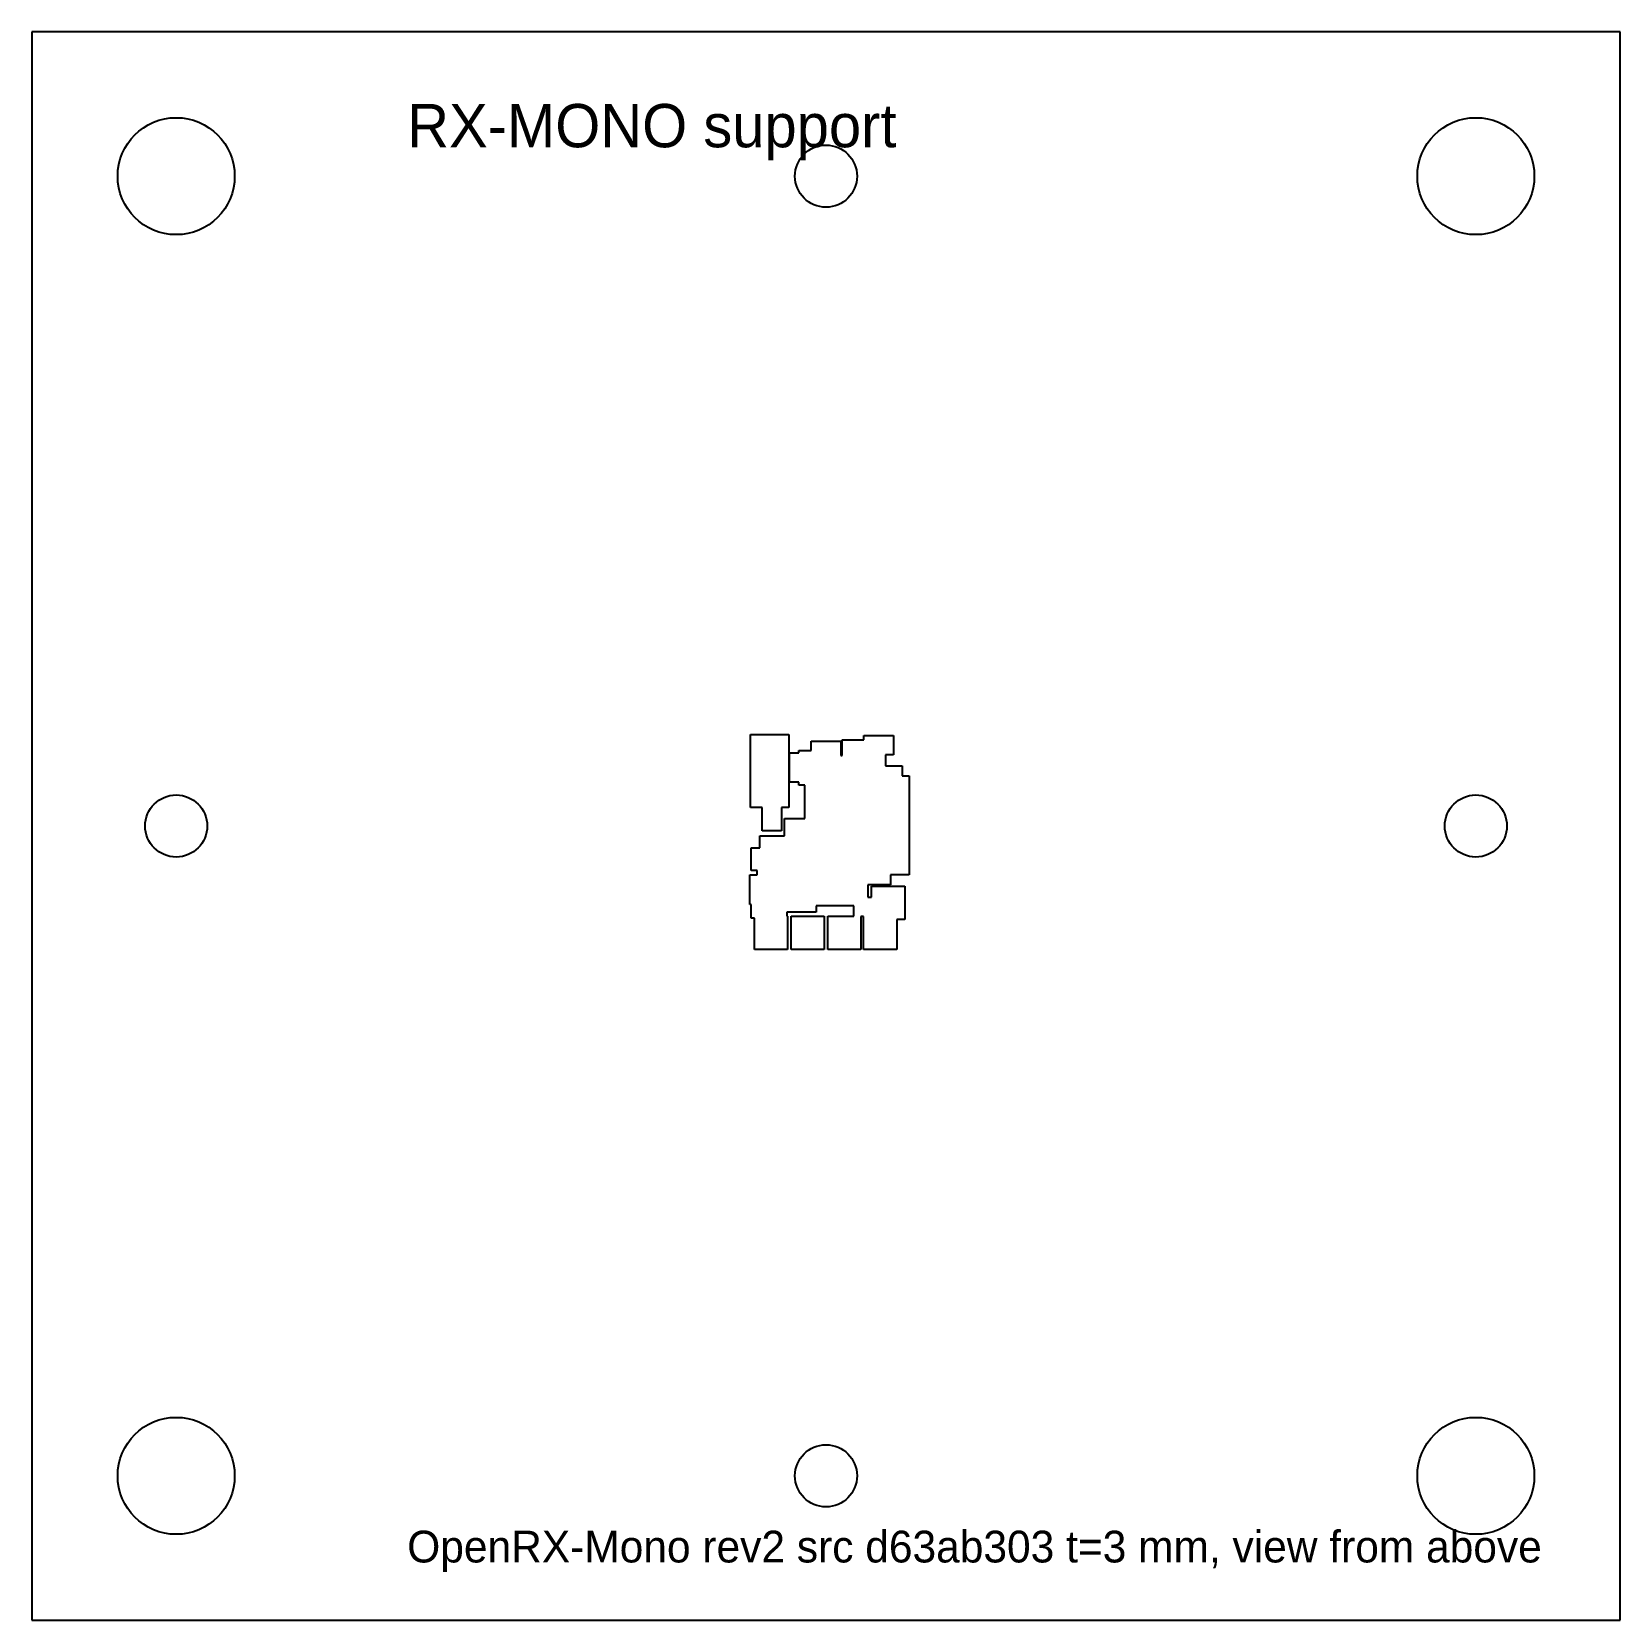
# Model space of a CAD drawing. Header units: millimetres. Extents: x -55 to 55, y -55 to 55.
import ezdxf

# ---------------------------------------------------------------- set-up
doc = ezdxf.new("R2010")
doc.units = ezdxf.units.MM

msp = doc.modelspace()

# ---------------------------------------------------------------- linework, layer by layer
at = {"layer": 'CUT'}
for p, q in [((55, 55), (-55, 55)), ((-55, 55), (-55, -55)), ((55, -55), (55, 55)), ((-5.225, 1.275), (-5.225, 6.325)), ((-5.225, 6.325), (-2.575, 6.325)), ((-2.575, 6.325), (-2.575, 1.275)), ((-1.025, 5.225), (-1.025, 5.875)), ((-1.025, 5.875), (1.025, 5.875)), ((1.025, 5.875), (1.025, 4.875)), ((1.125, 5.275), (1.125, 5.975)), ((1.125, 5.975), (2.625, 5.975)), ((2.625, 5.975), (2.625, 6.275)), ((2.625, 6.275), (4.675, 6.275)), ((4.675, 6.275), (4.675, 4.925)), ((-2.525, 3.025), (-2.525, 5.075)), ((-2.525, 5.075), (-1.875, 5.075)), ((-1.875, 5.075), (-1.875, 5.225)), ((-1.875, 5.225), (-1.025, 5.225)), ((1.025, 4.875), (1.125, 4.875)), ((1.125, 4.875), (1.125, 5.275)), ((4.675, 4.925), (4.125, 4.925)), ((4.125, 4.925), (4.125, 4.175)), ((4.125, 4.175), (5.275, 4.175)), ((5.275, 4.175), (5.275, 3.475)), ((5.275, 3.475), (5.75, 3.475)), ((5.75, 3.475), (5.75, -3.375)), ((-1.875, 3.025), (-2.525, 3.025)), ((-1.875, 2.825), (-1.875, 3.025)), ((-1.475, 2.825), (-1.875, 2.825)), ((-1.475, 0.525), (-1.475, 2.825)), ((-4.425, 1.275), (-5.225, 1.275)), ((-4.425, -0.325), (-4.425, 1.275)), ((-2.575, 1.275), (-3.075, 1.275)), ((-3.075, 1.275), (-3.075, -0.325)), ((-2.875, -0.175), (-2.875, 0.525)), ((-2.875, 0.525), (-1.475, 0.525)), ((-4.575, -1.515), (-4.575, -0.675)), ((-4.575, -0.675), (-2.875, -0.675)), ((-3.075, -0.325), (-4.425, -0.325)), ((-2.875, -0.675), (-2.875, -0.175)), ((-5.185, -3.085), (-5.185, -1.515)), ((-5.185, -1.515), (-4.575, -1.515)), ((-4.775, -3.085), (-5.185, -3.085)), ((-4.775, -3.375), (-4.775, -3.085)), ((-5.275, -5.425), (-5.275, -3.375)), ((-5.275, -3.375), (-4.775, -3.375)), ((4.475, -4.075), (2.888, -4.075)), ((2.888, -4.075), (2.888, -4.925)), ((3.156, -4.925), (3.156, -4.174)), ((3.156, -4.174), (5.456, -4.174)), ((5.75, -3.375), (4.475, -3.375)), ((4.475, -3.375), (4.475, -4.075)), ((5.456, -4.174), (5.456, -6.474)), ((-5.185, -5.425), (-5.275, -5.425)), ((-5.185, -6.385), (-5.185, -5.425)), ((2.888, -4.925), (3.156, -4.925)), ((-4.955, -6.385), (-5.185, -6.385)), ((-4.955, -8.55), (-4.955, -6.385)), ((-0.675, -5.975), (-2.715, -5.975)), ((-2.715, -5.975), (-2.715, -6.25)), ((-2.715, -6.25), (-2.655, -6.25)), ((-2.655, -6.25), (-2.655, -8.55)), ((-2.42, -8.55), (-2.42, -6.25)), ((-2.42, -6.25), (-0.12, -6.25)), ((1.925, -5.525), (-0.675, -5.525)), ((-0.675, -5.525), (-0.675, -5.975)), ((-0.12, -6.25), (-0.12, -8.55)), ((0.12, -8.55), (0.12, -6.25)), ((0.12, -6.25), (1.925, -6.25)), ((1.925, -6.25), (1.925, -5.525)), ((2.599, -6.275), (2.42, -6.275)), ((2.42, -6.275), (2.42, -8.55)), ((2.599, -8.55), (2.599, -6.275)), ((5.456, -6.474), (4.899, -6.474)), ((4.899, -6.474), (4.899, -8.55)), ((-2.655, -8.55), (-4.955, -8.55)), ((-0.12, -8.55), (-2.42, -8.55)), ((2.42, -8.55), (0.12, -8.55)), ((4.899, -8.55), (2.599, -8.55)), ((-55, -55), (55, -55))]:
    msp.add_line(p, q, dxfattribs=at)
for centre, radius in [((-45, 45), 4.05), ((45, 45), 4.05), ((0, 45), 2.15), ((-45, 0), 2.15), ((45, 0), 2.15), ((-45, -45), 4.05), ((45, -45), 4.05), ((0, -45), 2.15)]:
    msp.add_circle(centre, radius, dxfattribs=at)

# ---------------------------------------------------------------- texts
at = {"layer": 'ENGRAVE'}
for s, height, p in [('RX-MONO support', 3, (-29, 47)), ('OpenRX-Mono rev2 src d63ab303 t=3 mm, view from above', 2.2, (-29, -51))]:
    msp.add_text(s, height=height, dxfattribs=at).set_placement(p)

doc.saveas('drawing.dxf')
